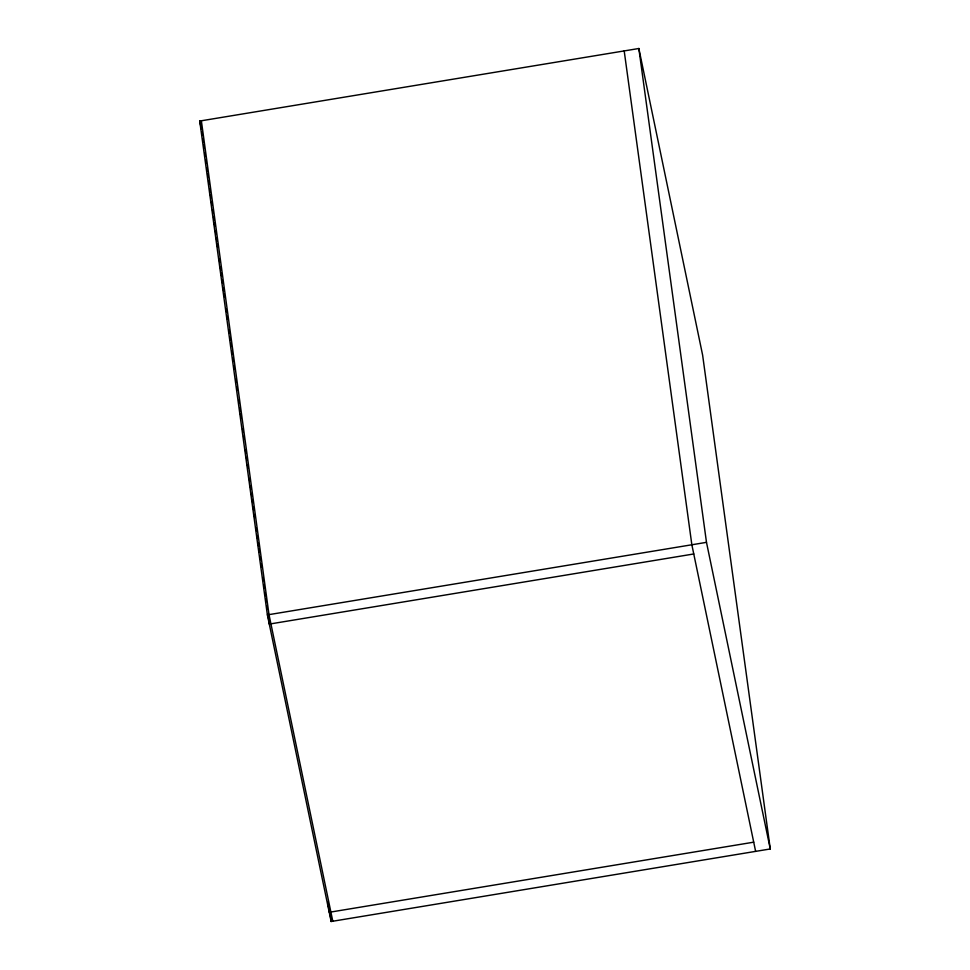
<?xml version="1.0" encoding="UTF-8"?>
<svg xmlns="http://www.w3.org/2000/svg" width="970" height="970" viewBox="0 0 970 970"><rect width="100%" height="100%" fill="white"/><g stroke="black" fill="none" stroke-linecap="round" stroke-linejoin="round"><path stroke-width="1.45" d="M199.735 121.044L638.842 48.5L702.62 355.105L770.265 848.956L331.158 921.5L267.38 614.895L199.735 121.044L201.372 128.925M267.38 614.895L706.487 542.351L770.265 848.956M693.768 553.967L269.296 624.098L267.853 613.586M753.714 842.178L329.254 912.297L327.884 902.33M755.63 851.381L691.852 544.776L624.195 50.913M332.795 921.233L269.005 614.628L201.36 120.777M638.842 48.5L706.487 542.351M329.933 912.491L331.158 921.5M201.845 131.665L202.257 134.745M202.815 138.783L203.288 142.25M203.7 145.245L204.112 148.252M204.731 152.751L205.143 155.758M205.761 160.256L206.173 163.263M206.78 167.762L207.192 170.768M207.604 173.775L208.016 176.77M208.635 181.281L209.047 184.276M209.665 188.786L210.078 191.781M210.49 194.788L210.902 197.783M211.508 202.293L211.921 205.288M212.539 209.799L212.951 212.794M213.57 217.304L213.982 220.299M214.394 223.306L214.806 226.313M215.425 230.811L215.837 233.819M216.443 238.317L216.856 241.324M217.268 244.319L217.68 247.326M219.329 259.329L219.741 262.337M220.36 266.835L220.772 269.842M221.184 272.837L221.584 275.844M222.203 280.342L222.615 283.349M223.233 287.847L223.646 290.854M224.058 293.861L224.47 296.856M226.119 308.872L226.519 311.867M227.138 316.378L227.55 319.372M228.993 329.885L229.405 332.88M230.023 337.39L230.436 340.385M230.848 343.392L231.248 346.399M231.866 350.897L232.279 353.904M232.897 358.403L233.309 361.41M233.928 365.908L234.34 368.915M235.783 379.416L236.183 382.422M236.801 386.921L237.213 389.928M238.656 400.428L239.069 403.435M239.687 407.933L240.099 410.94M240.512 413.947L241.118 418.446M242.561 428.958L242.973 431.953M243.591 436.464L244.004 439.458M245.446 449.971L245.859 452.966M246.465 457.476L246.877 460.471M247.495 464.982L247.908 467.976M249.351 478.489L249.763 481.496M250.381 485.994L250.793 489.001M251.4 493.5L251.812 496.507M252.224 499.501L252.636 502.508M253.255 507.007L253.667 510.014M254.285 514.512L254.698 517.519M256.128 528.019L256.541 531.026M257.159 535.525L257.571 538.532M258.19 543.03L258.602 546.037M259.014 549.044L259.426 552.039M260.045 556.55L260.457 559.544M261.063 564.055L261.476 567.05M262.918 577.562L263.331 580.557M263.949 585.068L264.361 588.062M264.98 592.573L265.392 595.568M265.804 598.575L266.204 601.582M266.823 606.08L267.235 609.087"/></g></svg>
